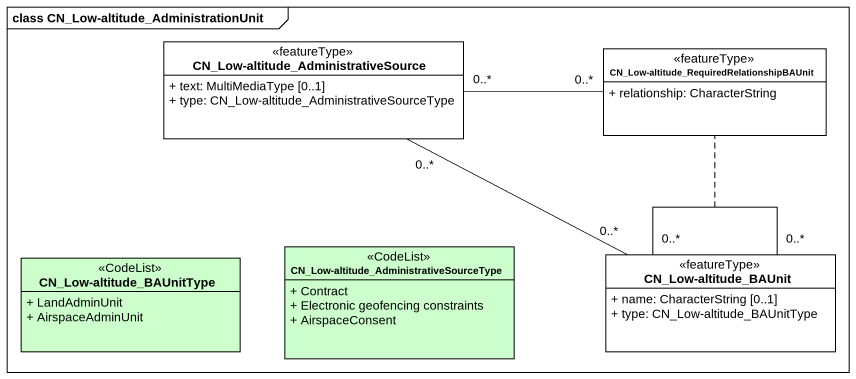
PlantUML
@startuml
mainframe class CN_Low-altitude_AdministrationUnit
hide circle
hide empty members
skinparam classAttributeIconSize 0
class "CN_Low-altitude_AdministrativeSource" as CN_Low_altitude <<featureType>> #FFFFFF {
  + text: MultiMediaType [0..1]
  + type: CN_Low-altitude_AdministrativeSourceType
}
class "CN_Low-altitude_RequiredRelationshipBAUnit" as CN_Low_altitude_2 <<featureType>> #FFFFFF {
  + relationship: CharacterString
}
class "CN_Low-altitude_AdministrativeSourceType" as CN_Low_altitude_3 <<CodeList>> #CCFFCC {
  + Contract
  + Electronic geofencing constraints
  + AirspaceConsent
}
class "CN_Low-altitude_BAUnitType" as CN_Low_altitude_BAUnitType <<CodeList>> #CCFFCC {
  + LandAdminUnit
  + AirspaceAdminUnit
}
class "CN_Low-altitude_BAUnit" as CN_Low_altitude_BAUnit <<featureType>> #FFFFFF {
  + name: CharacterString [0..1]
  + type: CN_Low-altitude_BAUnitType
}
CN_Low_altitude "0..*" -right- "0..*" CN_Low_altitude_2
CN_Low_altitude_BAUnit "0..*" -left- "0..*" CN_Low_altitude
CN_Low_altitude_BAUnit "0..*" -- "0..*" CN_Low_altitude_BAUnit
(CN_Low_altitude_BAUnit, CN_Low_altitude_BAUnit) .. CN_Low_altitude_2
@enduml
